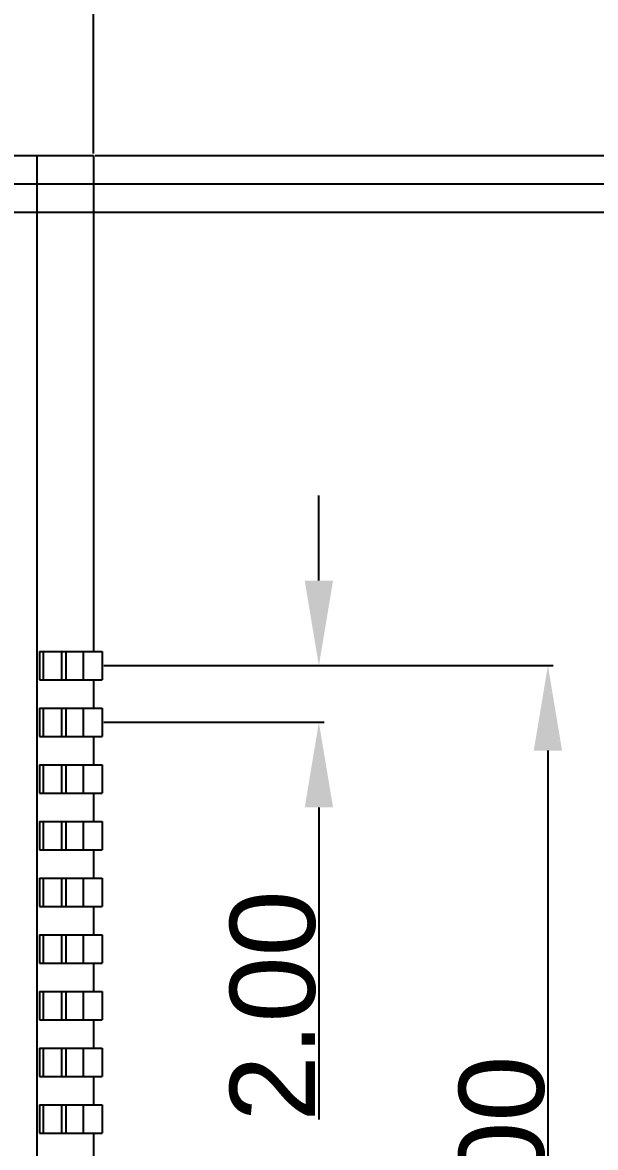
# Model space of a CAD drawing. Header units: inches. Extents: x 780 to 990, y -100 to 199.
# Drawn here: x 898.27 to 918.49, y 122.88 to 162.57 of the extents above; entities that cross this region are included whole.
import ezdxf

# ---------------------------------------------------------------- set-up
doc = ezdxf.new("R2010")
doc.units = ezdxf.units.IN
doc.header["$MEASUREMENT"] = 0
doc.styles.get("Standard").update_dxf_attribs({"font": 'arial.ttf'})
doc.dimstyles.get("Standard").update_dxf_attribs({"dimtxt": 3, "dimasz": 3, "dimexe": 0.18, "dimexo": 0.0625, "dimgap": 0.09, "dimtad": 1, "dimzin": 0, "dimdsep": 46, "dimtxsty": 'Standard', "dimcen": 0.09, "dimadec": 0, "dimazin": 0, "dimtfac": 1, "dimtofl": 0, "dimtmove": 0, "dimatfit": 3, "dimfxl": 1, "dimtolj": 1, "dimtzin": 0, "dimarcsym": 0})

# ---------------------------------------------------------------- blocks, each defined once
blk = doc.blocks.new('*D11')
at = {"color": 0, "lineweight": -2, "transparency": 16777216}
for p, q in [((825.77, 157.943), (825.77, 180.563)), ((828.77, 180.383), (897.77, 180.383)), ((900.77, 157.943), (900.77, 180.563))]:
    blk.add_line(p, q, dxfattribs=at)
at = {"color": 0, "transparency": 16777216}
for points in [[(828.77, 180.883), (828.77, 179.883), (825.77, 180.383)], [(897.77, 180.883), (897.77, 179.883), (900.77, 180.383)]]:
    blk.add_solid(points, dxfattribs=at)
at = {"layer": 'Defpoints', "color": 0, "transparency": 16777216}
for p in [(900.77, 180.383), (825.77, 157.881), (900.77, 157.881)]:
    blk.add_point(p, dxfattribs=at)
at = {"color": 0, "transparency": 16777216, "insert": (863.482, 182.004), "char_height": 3, "attachment_point": 5}
blk.add_mtext('\\A1;75.00', dxfattribs=at)
blk = doc.blocks.new('*D7')
at = {"color": 0, "lineweight": -2, "transparency": 16777216}
for p, q in [((900.832, 157.881), (943.221, 157.881)), ((943.041, 154.881), (943.041, 102.881)), ((900.832, 99.881), (943.221, 99.881))]:
    blk.add_line(p, q, dxfattribs=at)
at = {"color": 0, "transparency": 16777216}
for points in [[(942.541, 154.881), (943.541, 154.881), (943.041, 157.881)], [(942.541, 102.881), (943.541, 102.881), (943.041, 99.881)]]:
    blk.add_solid(points, dxfattribs=at)
at = {"layer": 'Defpoints', "color": 0, "transparency": 16777216}
for p in [(900.77, 157.881), (900.77, 99.881), (943.041, 99.881)]:
    blk.add_point(p, dxfattribs=at)
at = {"color": 0, "transparency": 16777216, "insert": (941.419, 128.881), "char_height": 3, "attachment_point": 5, "rotation": 90}
blk.add_mtext('\\A1;58.00', dxfattribs=at)
blk = doc.blocks.new('*D8')
at = {"color": 0, "lineweight": -2, "transparency": 16777216}
for p, q in [((897.832, 156.881), (935.595, 156.881)), ((935.415, 153.881), (935.415, 103.881)), ((897.832, 100.881), (935.595, 100.881))]:
    blk.add_line(p, q, dxfattribs=at)
at = {"color": 0, "transparency": 16777216}
for points in [[(934.915, 153.881), (935.915, 153.881), (935.415, 156.881)], [(934.915, 103.881), (935.915, 103.881), (935.415, 100.881)]]:
    blk.add_solid(points, dxfattribs=at)
at = {"layer": 'Defpoints', "color": 0, "transparency": 16777216}
for p in [(897.77, 156.881), (897.77, 100.881), (935.415, 100.881)]:
    blk.add_point(p, dxfattribs=at)
at = {"color": 0, "transparency": 16777216, "insert": (933.793, 128.881), "char_height": 3, "attachment_point": 5, "rotation": 90}
blk.add_mtext('\\A1;56.00', dxfattribs=at)
blk = doc.blocks.new('*D9')
at = {"color": 0, "lineweight": -2, "transparency": 16777216}
for p, q in [((896.832, 155.881), (928.097, 155.881)), ((927.917, 152.881), (927.917, 104.881)), ((896.832, 101.881), (928.097, 101.881))]:
    blk.add_line(p, q, dxfattribs=at)
at = {"color": 0, "transparency": 16777216}
for points in [[(927.417, 152.881), (928.417, 152.881), (927.917, 155.881)], [(927.417, 104.881), (928.417, 104.881), (927.917, 101.881)]]:
    blk.add_solid(points, dxfattribs=at)
at = {"layer": 'Defpoints', "color": 0, "transparency": 16777216}
for p in [(896.77, 155.881), (896.77, 101.881), (927.917, 101.881)]:
    blk.add_point(p, dxfattribs=at)
at = {"color": 0, "transparency": 16777216, "insert": (926.295, 128.881), "char_height": 3, "attachment_point": 5, "rotation": 90}
blk.add_mtext('\\A1;54.00', dxfattribs=at)
blk = doc.blocks.new('*D10')
at = {"color": 0, "lineweight": -2, "transparency": 16777216}
for p, q in [((908.73, 142.881), (908.73, 145.881)), ((901.142, 139.881), (908.91, 139.881)), ((901.142, 137.881), (908.91, 137.881)), ((908.73, 134.881), (908.73, 123.867))]:
    blk.add_line(p, q, dxfattribs=at)
at = {"color": 0, "transparency": 16777216}
for points in [[(908.23, 142.881), (909.23, 142.881), (908.73, 139.881)], [(908.23, 134.881), (909.23, 134.881), (908.73, 137.881)]]:
    blk.add_solid(points, dxfattribs=at)
at = {"layer": 'Defpoints', "color": 0, "transparency": 16777216}
for p in [(901.08, 139.881), (901.08, 137.881), (908.73, 137.881)]:
    blk.add_point(p, dxfattribs=at)
at = {"color": 0, "transparency": 16777216, "insert": (907.109, 127.874), "char_height": 3, "attachment_point": 5, "rotation": 90}
blk.add_mtext('\\A1;2.00', dxfattribs=at)
blk = doc.blocks.new('*D5')
at = {"color": 0, "lineweight": -2, "transparency": 16777216}
for p, q in [((901.142, 139.881), (916.992, 139.881)), ((916.812, 136.881), (916.812, 104.881)), ((901.142, 101.881), (916.992, 101.881))]:
    blk.add_line(p, q, dxfattribs=at)
at = {"color": 0, "transparency": 16777216}
for points in [[(916.312, 136.881), (917.312, 136.881), (916.812, 139.881)], [(916.312, 104.881), (917.312, 104.881), (916.812, 101.881)]]:
    blk.add_solid(points, dxfattribs=at)
at = {"layer": 'Defpoints', "color": 0, "transparency": 16777216}
for p in [(901.08, 139.881), (901.08, 101.881), (916.812, 101.881)]:
    blk.add_point(p, dxfattribs=at)
at = {"color": 0, "transparency": 16777216, "insert": (915.19, 120.881), "char_height": 3, "attachment_point": 5, "rotation": 90}
blk.add_mtext('\\A1;38.00', dxfattribs=at)

msp = doc.modelspace()

# ---------------------------------------------------------------- linework, layer by layer
at = {"color": 130, "linetype": 'Continuous'}
for p, q in [((825.77, 157.881), (900.77, 157.881)), ((898.77, 157.881), (898.77, 99.881)), ((900.77, 157.881), (900.77, 140.381)), ((898.87, 140.381), (901.08, 140.381)), ((898.87, 140.381), (898.87, 139.381)), ((898.996, 140.381), (898.996, 139.381)), ((899.649, 140.381), (899.649, 139.381)), ((899.802, 140.381), (899.802, 139.381)), ((900.408, 140.381), (900.408, 139.381)), ((901.08, 140.381), (901.08, 139.381)), ((898.87, 139.381), (901.08, 139.381)), ((900.77, 139.381), (900.77, 138.381)), ((898.87, 138.381), (901.08, 138.381)), ((898.87, 138.381), (898.87, 137.381)), ((898.996, 138.381), (898.996, 137.381)), ((899.649, 138.381), (899.649, 137.381)), ((899.802, 138.381), (899.802, 137.381)), ((900.408, 138.381), (900.408, 137.381)), ((901.08, 138.381), (901.08, 137.381)), ((898.87, 137.381), (901.08, 137.381)), ((900.77, 137.381), (900.77, 136.381)), ((898.87, 136.381), (901.08, 136.381)), ((898.87, 136.381), (898.87, 135.381)), ((898.996, 136.381), (898.996, 135.381)), ((899.649, 136.381), (899.649, 135.381)), ((899.802, 136.381), (899.802, 135.381)), ((900.408, 136.381), (900.408, 135.381)), ((901.08, 136.381), (901.08, 135.381)), ((898.87, 135.381), (901.08, 135.381)), ((900.77, 135.381), (900.77, 134.381)), ((898.87, 134.381), (901.08, 134.381)), ((898.87, 134.381), (898.87, 133.381)), ((898.996, 134.381), (898.996, 133.381)), ((899.649, 134.381), (899.649, 133.381)), ((899.802, 134.381), (899.802, 133.381)), ((900.408, 134.381), (900.408, 133.381)), ((901.08, 134.381), (901.08, 133.381)), ((898.87, 133.381), (901.08, 133.381)), ((900.77, 133.381), (900.77, 132.381)), ((898.87, 132.381), (901.08, 132.381)), ((898.87, 132.381), (898.87, 131.381)), ((898.996, 132.381), (898.996, 131.381)), ((899.649, 132.381), (899.649, 131.381)), ((899.802, 132.381), (899.802, 131.381)), ((900.408, 132.381), (900.408, 131.381)), ((901.08, 132.381), (901.08, 131.381)), ((898.87, 131.381), (901.08, 131.381)), ((900.77, 131.381), (900.77, 130.381)), ((898.87, 130.381), (901.08, 130.381)), ((898.87, 130.381), (898.87, 129.381)), ((898.996, 130.381), (898.996, 129.381)), ((899.649, 130.381), (899.649, 129.381)), ((899.802, 130.381), (899.802, 129.381)), ((900.408, 130.381), (900.408, 129.381)), ((901.08, 130.381), (901.08, 129.381)), ((898.87, 129.381), (901.08, 129.381)), ((900.77, 129.381), (900.77, 128.381)), ((898.87, 128.381), (901.08, 128.381)), ((898.87, 128.381), (898.87, 127.381)), ((898.996, 128.381), (898.996, 127.381)), ((899.649, 128.381), (899.649, 127.381)), ((899.802, 128.381), (899.802, 127.381)), ((900.408, 128.381), (900.408, 127.381)), ((901.08, 128.381), (901.08, 127.381)), ((898.87, 127.381), (901.08, 127.381)), ((900.77, 127.381), (900.77, 126.381)), ((898.87, 126.381), (901.08, 126.381)), ((898.87, 126.381), (898.87, 125.381)), ((898.996, 126.381), (898.996, 125.381)), ((899.649, 126.381), (899.649, 125.381)), ((899.802, 126.381), (899.802, 125.381)), ((900.408, 126.381), (900.408, 125.381)), ((901.08, 126.381), (901.08, 125.381)), ((898.87, 125.381), (901.08, 125.381)), ((900.77, 125.381), (900.77, 124.381)), ((898.87, 124.381), (901.08, 124.381)), ((898.87, 124.381), (898.87, 123.381)), ((898.996, 124.381), (898.996, 123.381)), ((899.649, 124.381), (899.649, 123.381)), ((899.802, 124.381), (899.802, 123.381)), ((900.408, 124.381), (900.408, 123.381)), ((901.08, 124.381), (901.08, 123.381)), ((898.87, 123.381), (901.08, 123.381)), ((900.77, 123.381), (900.77, 122.381))]:
    msp.add_line(p, q, dxfattribs=at)

# ---------------------------------------------------------------- dimensions: what is measured, and where the dimension line sits
dim = msp.add_linear_dim(base=(900.77, 180.383), p1=(825.77, 157.881), p2=(900.77, 157.881), dimstyle='Standard')
dim.commit()
dim.dimension.update_dxf_attribs({"geometry": '*D11', "text_midpoint": (863.482, 180.383), "dimtype": 160})
for base, p1, p2, picture, middle in [((943.041, 99.881), (900.77, 157.881), (900.77, 99.881), '*D7', (943.041, 128.881)), ((935.415, 100.881), (897.77, 156.881), (897.77, 100.881), '*D8', (935.415, 128.881)), ((927.917, 101.881), (896.77, 155.881), (896.77, 101.881), '*D9', (927.917, 128.881))]:
    dim = msp.add_linear_dim(base=base, p1=p1, p2=p2, angle=90, dimstyle='Standard')
    dim.commit()
    dim.dimension.update_dxf_attribs({"geometry": picture, "text_midpoint": middle, "dimtype": 160})
for base, p2, picture, middle in [((908.73, 137.881), (901.08, 137.881), '*D10', (907.109, 127.874)), ((916.812, 101.881), (901.08, 101.881), '*D5', (915.19, 120.881))]:
    dim = msp.add_linear_dim(base=base, p1=(901.08, 139.881), p2=p2, angle=90, dimstyle='Standard')
    dim.commit()
    dim.dimension.update_dxf_attribs({"geometry": picture, "text_midpoint": middle})

doc.saveas('drawing.dxf')
